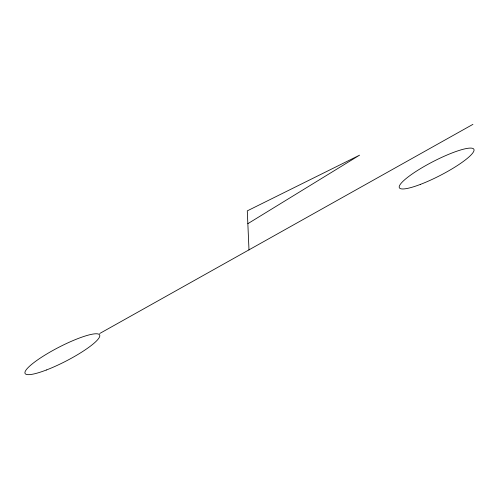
<?xml version="1.0" encoding="UTF-8"?>
<svg xmlns="http://www.w3.org/2000/svg" width="499" height="499" viewBox="0 0 499 499"><rect width="100%" height="100%" fill="white"/><g stroke="black" fill="none" stroke-linecap="round" stroke-linejoin="round"><path stroke-width="0.75" d="M247.847 223.677L359.561 155.17L247.286 210.871L249.001 249.987M99.706 333.507L472.927 124.357M420.613 184.318A41.922 7.784 -27.3 0 0 473.925 149.394A41.922 7.784 -27.3 0 0 415.336 171.868A41.922 7.784 -27.3 0 0 420.613 184.318M46.363 370.002A41.928 7.784 -27.3 0 0 99.681 335.079A41.928 7.784 -27.3 0 0 41.086 357.546A41.928 7.784 -27.3 0 0 46.363 370.002"/></g></svg>
